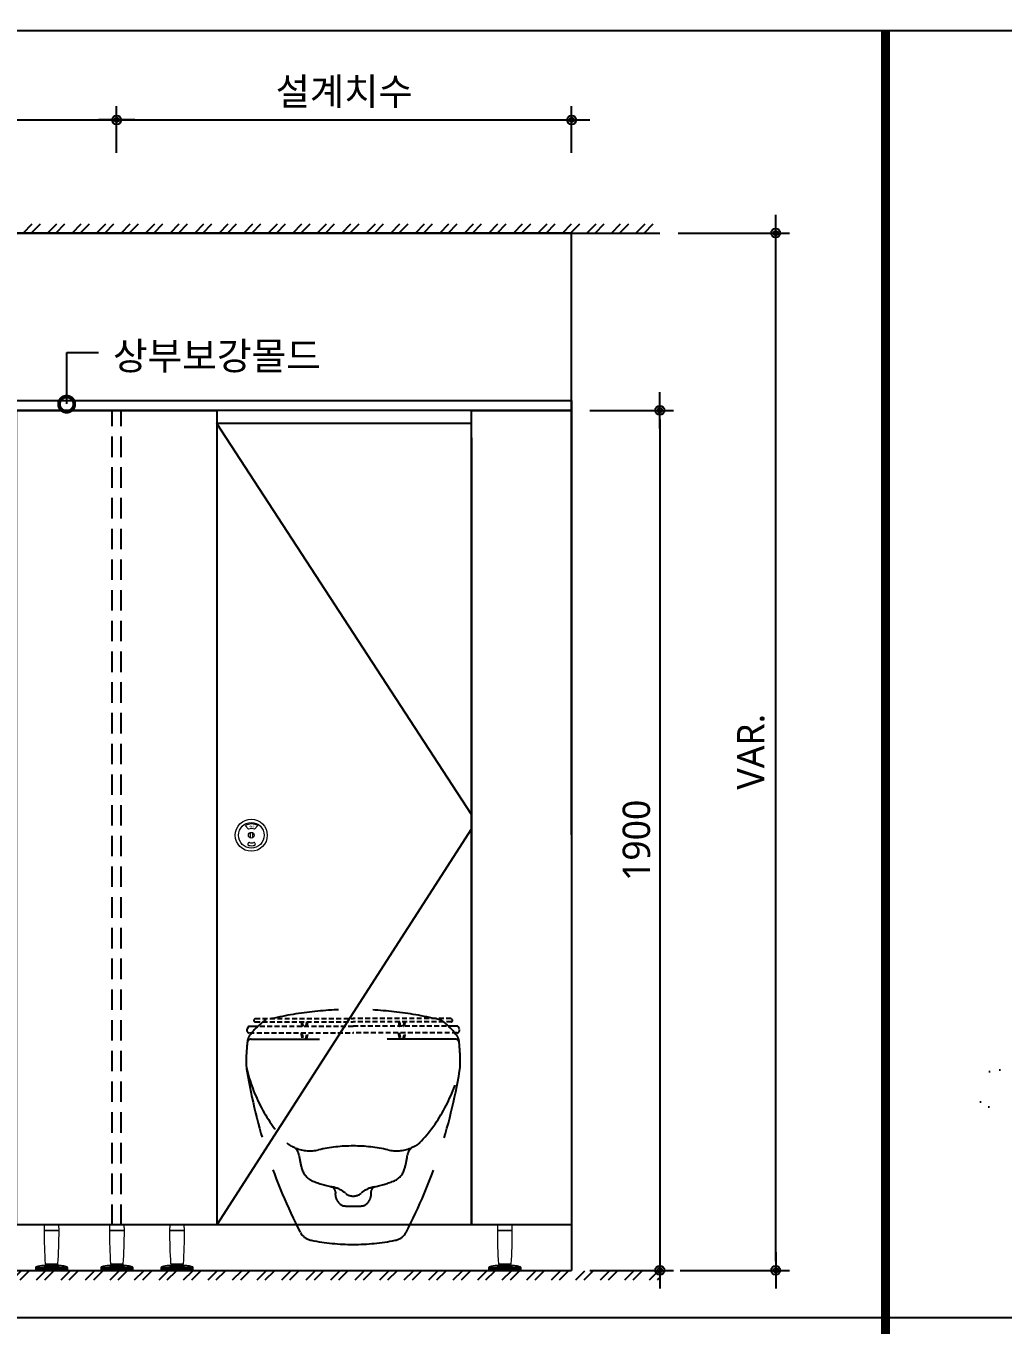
# Model space of a CAD drawing. Extents: x -256 to 8104, y -176 to 5714.
# Drawn here: x 3621 to 4694, y 4116 to 5543 of the extents above; entities that cross this region are included whole.
import ezdxf
from ezdxf.enums import TextEntityAlignment as Align

# ---------------------------------------------------------------- set-up
doc = ezdxf.new("R2010")
doc.units = 0
doc.header["$LTSCALE"] = 30
doc.linetypes.add('HIDDEN', pattern=[0.375, 0.25, -0.125])
doc.layers.get('0').update_dxf_attribs({"linetype": 'CONTINUOUS'})
doc.layers.get('DEFPOINTS').update_dxf_attribs({"linetype": 'CONTINUOUS'})
for name, color, linetype in [('DIM', 7, 'CONTINUOUS'), ('FIN', 5, 'CONTINUOUS'), ('HAT', 8, 'CONTINUOUS'), ('HID', 9, 'HIDDEN'), ('문자', 3, 'CONTINUOUS'), ('부자재', 4, 'CONTINUOUS'), ('잠금쇠(회전형)', 4, 'CONTINUOUS'), ('치수', 1, 'CONTINUOUS'), ('판넬', 2, 'CONTINUOUS'), ('해치', 8, 'CONTINUOUS')]:
    doc.layers.add(name, color=color, linetype=linetype)
doc.styles.add('HDW', font='gulim.ttc')
doc.styles.add('돋움', font='malgun.ttf')
doc.dimstyles.new('10', dxfattribs={"dimscale": 10, "dimtxt": 3, "dimasz": 1, "dimexe": 1.5, "dimexo": 2, "dimgap": 1, "dimtad": 1, "dimdec": 0, "dimlunit": 6, "dimtxsty": '돋움', "dimblk": 'DIMDOT', "dimcen": -1, "dimdle": 1.5, "dimclrt": 3, "dimazin": 3, "dimtfac": 1, "dimtdec": 0, "dimtix": 1, "dimtmove": 2, "dimatfit": 3, "dimldrblk": 'DIMDOT', "dimarcsym": 0})

# ---------------------------------------------------------------- blocks, each defined once
blk = doc.blocks.new('DIMDOT')
at = {"linetype": 'Continuous'}
blk.add_line((-2, 0), (2, 0), dxfattribs=at)
for radius in [0.5, 0.25]:
    blk.add_circle((0, 0), radius, dxfattribs=at)
blk = doc.blocks.new('*D369')
at = {"layer": 'DEFPOINTS', "color": 0}
for p in [(142193.7, 5653.9), (141693.7, 5597.6), (142193.7, 5597.6)]:
    blk.add_point(p, dxfattribs=at)
at = {"layer": 'DIM', "color": 0, "lineweight": -2, "ltscale": 10}
for p, q in [((141693.7, 5617.6), (141693.7, 5668.9)), ((142193.7, 5617.6), (142193.7, 5668.9)), ((141703.7, 5653.9), (142183.7, 5653.9))]:
    blk.add_line(p, q, dxfattribs=at)
at = {"layer": 'DIM', "color": 0, "lineweight": -2, "xscale": 10, "yscale": 10, "zscale": 10, "rotation": 180}
blk.add_blockref('DIMDOT', (141693.7, 5653.9), dxfattribs=at)
at = {"layer": 'DIM', "color": 0, "lineweight": -2, "xscale": 10, "yscale": 10, "zscale": 10}
blk.add_blockref('DIMDOT', (142193.7, 5653.9), dxfattribs=at)
at = {"layer": 'DIM', "color": 3, "insert": (141943.7, 5683.5), "char_height": 30, "attachment_point": 5, "style": '돋움'}
blk.add_mtext('설계치수', dxfattribs=at)
blk = doc.blocks.new('*D370')
at = {"layer": 'DEFPOINTS', "color": 0}
for p in [(142693.7, 5653.9), (142193.7, 5597.6), (142693.7, 5597.6)]:
    blk.add_point(p, dxfattribs=at)
at = {"layer": 'DIM', "color": 0, "lineweight": -2, "ltscale": 10}
for p, q in [((142193.7, 5617.6), (142193.7, 5668.9)), ((142693.7, 5617.6), (142693.7, 5668.9)), ((142203.7, 5653.9), (142683.7, 5653.9))]:
    blk.add_line(p, q, dxfattribs=at)
at = {"layer": 'DIM', "color": 0, "lineweight": -2, "xscale": 10, "yscale": 10, "zscale": 10, "rotation": 180}
blk.add_blockref('DIMDOT', (142193.7, 5653.9), dxfattribs=at)
at = {"layer": 'DIM', "color": 0, "lineweight": -2, "xscale": 10, "yscale": 10, "zscale": 10}
blk.add_blockref('DIMDOT', (142693.7, 5653.9), dxfattribs=at)
at = {"layer": 'DIM', "color": 3, "insert": (142443.7, 5683.5), "char_height": 30, "attachment_point": 5, "style": '돋움'}
blk.add_mtext('설계치수', dxfattribs=at)
blk = doc.blocks.new('*D371')
at = {"layer": 'DEFPOINTS', "color": 0}
for p in [(142693.7, 5334.7), (142693.7, 4389.7), (142790.6, 4389.7)]:
    blk.add_point(p, dxfattribs=at)
at = {"layer": 'DIM', "color": 0, "lineweight": -2, "ltscale": 10}
for p, q in [((142713.7, 5334.7), (142805.6, 5334.7)), ((142790.6, 5324.7), (142790.6, 4399.7)), ((142713.7, 4389.7), (142805.6, 4389.7))]:
    blk.add_line(p, q, dxfattribs=at)
at = {"layer": 'DIM', "color": 0, "lineweight": -2, "xscale": 10, "yscale": 10, "zscale": 10}
for p, rotation in [((142790.6, 5334.7), 90), ((142790.6, 4389.7), 270)]:
    blk.add_blockref('DIMDOT', p, dxfattribs=dict(at, rotation=rotation))
at = {"layer": 'DIM', "color": 3, "insert": (142765, 4862.2), "char_height": 30, "attachment_point": 5, "rotation": 90, "style": '돋움'}
blk.add_mtext('1900', dxfattribs=at)
blk = doc.blocks.new('A$C460A2A32')
at = {"color": 0}
for p, q in [((2.8, 20), (0.5, 16)), ((2.8, 20), (8.6, 20)), ((8.6, 20), (162.3, 20)), ((12.8, 32), (11.2, 30.4)), ((12.6, 27), (162.3, 27)), ((12.8, 32), (162.3, 32)), ((311.8, 32), (162.3, 32)), ((312, 27), (162.3, 27)), ((316, 20), (162.3, 20)), ((311.8, 32), (313.4, 30.4)), ((321.8, 20), (316, 20)), ((321.8, 20), (324.1, 16)), ((3.9, 10), (162.3, 10)), ((320.7, 10), (162.3, 10))]:
    blk.add_line(p, q, dxfattribs=at)
for centre, radius, start, end in [((12.6, 29), 2, 135, 270), ((108.9, 28.2), 26, 182.6717, 198.4118), ((107.4, 28.2), 23, 183.0205, 200.9186), ((68.6, 28.2), 23, 339.0814, 356.9795), ((67.1, 28.2), 26, 341.5882, 357.3283), ((257.5, 28.2), 26, 182.6717, 198.4118), ((256, 28.2), 23, 183.0205, 200.9186), ((217.2, 28.2), 23, 339.0814, 356.9795), ((215.7, 28.2), 26, 341.5882, 357.3283), ((312, 29), 2, 270, 45), ((3.9, 14), 4, 150.0107, 270), ((108.9, 10), 26, 180, 202.6199), ((107.4, 10), 23, 180, 205.7715), ((68.6, 10), 23, 334.2285, 0), ((67.1, 10), 26, 337.3801, 0), ((257.5, 10), 26, 180, 202.6199), ((256, 10), 23, 180, 205.7715), ((217.2, 10), 23, 334.2285, 0), ((215.7, 10), 26, 337.3801, 0), ((320.7, 14), 4, 270, 29.9893)]:
    blk.add_arc(centre, radius, start, end, dxfattribs=at)
blk = doc.blocks.new('*D388')
at = {"layer": 'DEFPOINTS', "color": 0}
for p in [(142790.6, 5529.5), (142918, 5529.5), (142793.1, 4389.7)]:
    blk.add_point(p, dxfattribs=at)
at = {"layer": 'DIM', "color": 0, "lineweight": -2, "ltscale": 10}
for p, q in [((142810.6, 5529.5), (142933, 5529.5)), ((142918, 4399.7), (142918, 5519.5)), ((142813.1, 4389.7), (142933, 4389.7))]:
    blk.add_line(p, q, dxfattribs=at)
at = {"layer": 'DIM', "color": 0, "lineweight": -2, "xscale": 10, "yscale": 10, "zscale": 10}
for p, rotation in [((142918, 5529.5), 90), ((142918, 4389.7), 270)]:
    blk.add_blockref('DIMDOT', p, dxfattribs=dict(at, rotation=rotation))
at = {"layer": 'DIM', "color": 3, "insert": (142890.7, 4959.6), "char_height": 30, "attachment_point": 5, "rotation": 90, "style": '돋움'}
blk.add_mtext('VAR.', dxfattribs=at)
blk = doc.blocks.new('_DOTSMALL')
at = {"color": 0, "linetype": 'ByBlock', "const_width": 0.5}
blk.add_lwpolyline([(-0.0625, 0, 1), (0.0625, 0, 1)], format="xyb", close=True, dxfattribs=at)
blk = doc.blocks.new('A$C63EC304E')
at = {"layer": '치수', "color": 1, "xscale": 2.5, "yscale": 2.5, "zscale": 2.5, "rotation": 234.3098741996962}
blk.add_blockref('_DOTSMALL', (0.31, 0.31), dxfattribs=at)
blk = doc.blocks.new('A$C2BC9653E')
at = {"layer": '치수', "xscale": 0.3333333333333333, "yscale": 0.3333333333333333, "zscale": 0.3333333333333333}
blk.add_blockref('A$C63EC304E', (0, 0), dxfattribs=at)
blk = doc.blocks.new('A$C7FC71301')
at = {"layer": '치수', "rotation": 180}
blk.add_blockref('A$C2BC9653E', (0.208, 0.208), dxfattribs=at)
blk = doc.blocks.new('A$C4A20372B')
at = {"layer": '치수'}
blk.add_blockref('A$C7FC71301', (0, 0), dxfattribs=at)
blk = doc.blocks.new('A$C566469F5')
at = {"layer": '치수'}
blk.add_blockref('A$C4A20372B', (0, 0), dxfattribs=at)
blk = doc.blocks.new('A$C7E317CD4')
at = {"layer": '해치', "xscale": 2, "yscale": 2, "zscale": 2}
blk.add_blockref('A$C566469F5', (0, 0), dxfattribs=at)
blk = doc.blocks.new('A$C601D7F27')
at = {"layer": '치수'}
blk.add_blockref('A$C7E317CD4', (0, 0), dxfattribs=at)
blk = doc.blocks.new('A$C38802C08')
at = {"layer": '치수'}
blk.add_blockref('A$C601D7F27', (0, 0), dxfattribs=at)
blk = doc.blocks.new('BASIC_14', base_point=(138473.5, 213.7))
at = {"layer": 'HAT'}
h = blk.add_hatch(dxfattribs=at)
h.set_pattern_fill('ANSI32', color=256, scale=2, style=0)
h.set_pattern_definition([(45, (129857.61, -103.52), (-13.470384, 13.470384), []), (45, (129866.59, -103.52), (-13.470384, 13.470384), [])])
h.paths.add_polyline_path([(141097, 5539.5), (142790.6, 5539.5), (142790.6, 5529.5), (141097, 5529.5)])
h = blk.add_hatch(dxfattribs=at)
h.set_pattern_fill('ANSI32', color=256, scale=2, style=0)
h.set_pattern_definition([(45, (129857.61, 78.46), (-13.470384, 13.470384), []), (45, (129866.59, 78.46), (-13.470384, 13.470384), [])])
h.paths.add_polyline_path([(141097, 4379.2), (142790.6, 4379.2), (142790.6, 4389.2), (141097, 4389.2)])
at = {"layer": '해치'}
h = blk.add_hatch(dxfattribs=at)
h.set_pattern_fill('AR-CONC', color=256, style=0)
h.set_pattern_definition([(50, (141713, 3114.46), (182.185, -15.939), [19.05, -209.55]), (355, (141713, 3114.46), (-35.243, 191.057), [15.24, -167.64]), (100.451, (141728.19, 3113.14), (146.943, 175.117), [16.19, -178.09]), (46.184, (141713, 3165.26), (271.079, -42.042), [28.575, -314.325]), (96.636, (141735.6, 3161.76), (237.404, 247.426), [24.285, -267.135]), (351.184, (141713, 3165.26), (237.405, 247.425), [22.86, -251.46]), (21, (141738.4, 3152.56), (151.615, -102.2655), [19.05, -209.55]), (326, (141738.4, 3152.56), (61.802, 184.188), [15.24, -167.64]), (71.4514, (141751.04, 3144.04), (213.416, 81.923), [16.19, -178.09]), (37.5, (141713.007, 3114.464), (3.0886, 84.555), [0, -165.608, 0, -170.18, 0, -168.275]), (7.5, (141713.01, 3114.46), (66.8197, 100.1806), [0, -97.028, 0, -161.798, 0, -64.135]), (327.5, (141656.365, 3114.464), (135.5906, -5.7287), [0, -63.5, 0, -198.12, 0, -262.89]), (317.5, (141630.96, 3114.46), (148.129, 25.4265), [0, -82.55, 0, -131.572, 0, -186.69])])
h.paths.add_polyline_path([(144192.6, 4548.2), (144192.6, 4651.2), (143142.4, 4651.2), (143142.4, 4548.2)])
at = {"color": 2}
blk.add_line((141097, 5529.5), (142790.6, 5529.5), dxfattribs=at)
for p, q in [((142693.7, 4868.3), (142693.7, 5529.5)), ((142693.7, 4854.6), (142693.7, 4389.7)), ((141193.7, 4389.7), (142693.7, 4389.7))]:
    blk.add_line(p, q)
at = {"color": 8}
blk.add_line((140992.3, 4337.9), (144340.1, 4337.9), dxfattribs=at)
at = {"color": 8, "const_width": 10}
blk.add_lwpolyline([(143038.6, 2983), (143038.6, 5752.1)], dxfattribs=at)
at = {"color": 2}
for points in [[(138472.8, 5752.1), (145725.1, 5752.1), (145725.1, 213.8), (138472.8, 213.8)], [(138472.8, 5752.1), (145725.1, 5752.1), (145725.1, 213.8), (138472.8, 213.8)], [(138472.8, 5752.1), (146454.7, 5752.1), (146454.7, 213.8), (138472.8, 213.8)], [(141193.7, 5345.7), (142693.7, 5345.7), (142693.7, 5334.7), (141193.7, 5334.7)]]:
    blk.add_lwpolyline(points, close=True, dxfattribs=at)
at = {"layer": 'FIN', "color": 4, "linetype": 'Continuous', "lineweight": 15}
for p, q in [((142114.2, 4439.7), (142130.2, 4439.7)), ((142186, 4439.7), (142202, 4439.7)), ((142252.1, 4439.7), (142268.1, 4439.7)), ((142612.3, 4439.7), (142628.3, 4439.7)), ((142114.2, 4439.4), (142114.2, 4439.4)), ((142114.3, 4433.6), (142130.1, 4433.6)), ((142130.4, 4433.8), (142130.3, 4439.4)), ((142186, 4439.4), (142186, 4439.4)), ((142186.1, 4433.6), (142201.9, 4433.6)), ((142202.2, 4433.8), (142202.1, 4439.4)), ((142252.1, 4439.4), (142252.1, 4439.4)), ((142252.2, 4433.6), (142268, 4433.6)), ((142268.3, 4433.8), (142268.1, 4439.4)), ((142612.3, 4439.4), (142612.3, 4439.4)), ((142612.4, 4433.6), (142628.2, 4433.6)), ((142628.5, 4433.8), (142628.3, 4439.4)), ((142115.2, 4396.8), (142115.8, 4396.2)), ((142128.6, 4396.2), (142129.3, 4396.8)), ((142187, 4396.8), (142187.6, 4396.2)), ((142200.4, 4396.2), (142201.1, 4396.8)), ((142253.1, 4396.8), (142253.7, 4396.2)), ((142266.5, 4396.2), (142267.1, 4396.8)), ((142613.3, 4396.8), (142613.9, 4396.2)), ((142626.7, 4396.2), (142627.3, 4396.8)), ((142105, 4393.6), (142104.4, 4392.4)), ((142104.4, 4392.4), (142104.4, 4391.1)), ((142104.4, 4391.1), (142104.4, 4389.7)), ((142104.4, 4389.7), (142140, 4389.7)), ((142128.6, 4396.2), (142115.8, 4396.2)), ((142116.7, 4395.9), (142116.1, 4395.2)), ((142128.4, 4395.2), (142116.1, 4395.2)), ((142116.7, 4396.2), (142116.7, 4395.9)), ((142116.7, 4395.9), (142127.8, 4395.9)), ((142127.8, 4395.9), (142127.8, 4396.2)), ((142128.4, 4395.2), (142127.8, 4395.9)), ((142140, 4392.4), (142139.5, 4393.6)), ((142140, 4391.1), (142140, 4392.4)), ((142140, 4389.7), (142140, 4391.1)), ((142176.8, 4393.6), (142176.2, 4392.4)), ((142176.2, 4392.4), (142176.2, 4391.1)), ((142176.2, 4391.1), (142176.2, 4389.7)), ((142176.2, 4389.7), (142211.8, 4389.7)), ((142200.4, 4396.2), (142187.6, 4396.2)), ((142188.5, 4395.9), (142187.9, 4395.2)), ((142200.2, 4395.2), (142187.9, 4395.2)), ((142188.5, 4396.2), (142188.5, 4395.9)), ((142188.5, 4395.9), (142199.6, 4395.9)), ((142199.6, 4395.9), (142199.6, 4396.2)), ((142200.2, 4395.2), (142199.6, 4395.9)), ((142211.8, 4392.4), (142211.3, 4393.6)), ((142211.8, 4391.1), (142211.8, 4392.4)), ((142211.8, 4389.7), (142211.8, 4391.1)), ((142242.9, 4393.6), (142242.3, 4392.4)), ((142242.3, 4392.4), (142242.3, 4391.1)), ((142242.3, 4391.1), (142242.3, 4389.7)), ((142242.3, 4389.7), (142277.9, 4389.7)), ((142266.5, 4396.2), (142253.7, 4396.2)), ((142254.6, 4395.9), (142254, 4395.2)), ((142266.2, 4395.2), (142254, 4395.2)), ((142254.6, 4396.2), (142254.6, 4395.9)), ((142254.6, 4395.9), (142265.7, 4395.9)), ((142265.7, 4395.9), (142265.7, 4396.2)), ((142266.2, 4395.2), (142265.7, 4395.9)), ((142277.9, 4392.4), (142277.4, 4393.6)), ((142277.9, 4391.1), (142277.9, 4392.4)), ((142277.9, 4389.7), (142277.9, 4391.1)), ((142603, 4393.6), (142602.5, 4392.4)), ((142602.5, 4392.4), (142602.5, 4391.1)), ((142602.5, 4391.1), (142602.5, 4389.7)), ((142602.5, 4389.7), (142638.1, 4389.7)), ((142626.7, 4396.2), (142613.9, 4396.2)), ((142614.7, 4395.9), (142614.2, 4395.2)), ((142626.4, 4395.2), (142614.2, 4395.2)), ((142614.7, 4396.2), (142614.7, 4395.9)), ((142614.7, 4395.9), (142625.8, 4395.9)), ((142625.8, 4395.9), (142625.8, 4396.2)), ((142626.4, 4395.2), (142625.8, 4395.9)), ((142638.1, 4392.4), (142637.6, 4393.6)), ((142638.1, 4391.1), (142638.1, 4392.4)), ((142638.1, 4389.7), (142638.1, 4391.1))]:
    blk.add_line(p, q, dxfattribs=at)
at = {"layer": 'FIN', "linetype": 'Continuous', "lineweight": 15}
for p, q in [((142114, 4433.8), (142130.4, 4433.8)), ((142130.4, 4433.3), (142114, 4433.3)), ((142185.8, 4433.8), (142202.2, 4433.8)), ((142202.2, 4433.3), (142185.8, 4433.3)), ((142251.9, 4433.8), (142268.3, 4433.8)), ((142268.3, 4433.3), (142251.9, 4433.3)), ((142612.1, 4433.8), (142628.5, 4433.8)), ((142628.5, 4433.3), (142612.1, 4433.3)), ((142115.2, 4396.8), (142129.3, 4396.8)), ((142187, 4396.8), (142201.1, 4396.8)), ((142253.1, 4396.8), (142267.1, 4396.8)), ((142613.3, 4396.8), (142627.3, 4396.8)), ((142140, 4392.4), (142104.4, 4392.4)), ((142140, 4391.1), (142104.4, 4391.1)), ((142104.4, 4391.1), (142140, 4391.1)), ((142105, 4393.6), (142139.5, 4393.6)), ((142105.9, 4389.6), (142105.9, 4389.7)), ((142105.9, 4389.6), (142105.9, 4389.7)), ((142107.1, 4389.6), (142105.9, 4389.6)), ((142105.9, 4389.6), (142105.9, 4389.6)), ((142107.1, 4389.6), (142107.1, 4389.7)), ((142107.1, 4389.6), (142107.1, 4389.7)), ((142107.1, 4389.6), (142107.1, 4389.6)), ((142130.8, 4395.1), (142113.7, 4395.1)), ((142113.9, 4395.1), (142130.5, 4395.1)), ((142124.3, 4389.6), (142124.3, 4389.7)), ((142124.9, 4389.6), (142124.3, 4389.6)), ((142124.9, 4389.6), (142124.9, 4389.7)), ((142125.7, 4389.6), (142125.7, 4389.7)), ((142125.7, 4389.6), (142125.7, 4389.7)), ((142125.7, 4389.6), (142125.7, 4389.7)), ((142125.8, 4389.6), (142125.8, 4389.7)), ((142126, 4389.6), (142125.8, 4389.6)), ((142126, 4389.6), (142126, 4389.7)), ((142126.1, 4389.6), (142126, 4389.6)), ((142126.1, 4389.6), (142126.1, 4389.7)), ((142126.2, 4389.6), (142126.1, 4389.6)), ((142126.2, 4389.6), (142126.2, 4389.7)), ((142126.2, 4389.6), (142126.2, 4389.7)), ((142126.2, 4389.6), (142126.2, 4389.7)), ((142126.2, 4389.6), (142126.2, 4389.6)), ((142126.2, 4389.6), (142126.2, 4389.6)), ((142126.4, 4389.6), (142126.4, 4389.7)), ((142126.6, 4389.6), (142126.6, 4389.7)), ((142126.6, 4389.6), (142126.6, 4389.7)), ((142126.7, 4389.6), (142126.6, 4389.6)), ((142126.7, 4389.6), (142126.7, 4389.7)), ((142126.8, 4389.6), (142126.7, 4389.6)), ((142126.8, 4389.6), (142126.8, 4389.7)), ((142126.8, 4389.6), (142126.8, 4389.7)), ((142126.8, 4389.6), (142126.8, 4389.6)), ((142137.1, 4389.6), (142137.1, 4389.7)), ((142137.3, 4389.6), (142137.3, 4389.7)), ((142137.7, 4389.6), (142137.7, 4389.7)), ((142138.2, 4389.6), (142138.2, 4389.7)), ((142138.4, 4389.6), (142138.4, 4389.7)), ((142211.8, 4392.4), (142176.2, 4392.4)), ((142211.8, 4391.1), (142176.2, 4391.1)), ((142176.2, 4391.1), (142211.8, 4391.1)), ((142176.8, 4393.6), (142211.3, 4393.6)), ((142177.7, 4389.6), (142177.7, 4389.7)), ((142177.7, 4389.6), (142177.7, 4389.7)), ((142178.9, 4389.6), (142177.7, 4389.6)), ((142177.7, 4389.6), (142177.7, 4389.6)), ((142178.9, 4389.6), (142178.9, 4389.7)), ((142178.9, 4389.6), (142178.9, 4389.7)), ((142178.9, 4389.6), (142178.9, 4389.6)), ((142202.5, 4395.1), (142185.5, 4395.1)), ((142185.7, 4395.1), (142202.3, 4395.1)), ((142196.1, 4389.6), (142196.1, 4389.7)), ((142196.6, 4389.6), (142196.1, 4389.6)), ((142196.6, 4389.6), (142196.6, 4389.7)), ((142197.5, 4389.6), (142197.5, 4389.7)), ((142197.5, 4389.6), (142197.5, 4389.7)), ((142197.5, 4389.6), (142197.5, 4389.7)), ((142197.6, 4389.6), (142197.6, 4389.7)), ((142197.8, 4389.6), (142197.6, 4389.6)), ((142197.8, 4389.6), (142197.8, 4389.7)), ((142197.9, 4389.6), (142197.8, 4389.6)), ((142197.9, 4389.6), (142197.9, 4389.7)), ((142198, 4389.6), (142197.9, 4389.6)), ((142198, 4389.6), (142198, 4389.7)), ((142198, 4389.6), (142198, 4389.7)), ((142198, 4389.6), (142198, 4389.7)), ((142198, 4389.6), (142198, 4389.6)), ((142198, 4389.6), (142198, 4389.6)), ((142198.2, 4389.6), (142198.2, 4389.7)), ((142198.4, 4389.6), (142198.4, 4389.7)), ((142198.4, 4389.6), (142198.4, 4389.7)), ((142198.5, 4389.6), (142198.4, 4389.6)), ((142198.5, 4389.6), (142198.5, 4389.7)), ((142198.6, 4389.6), (142198.5, 4389.6)), ((142198.6, 4389.6), (142198.6, 4389.7)), ((142198.6, 4389.6), (142198.6, 4389.7)), ((142198.6, 4389.6), (142198.6, 4389.6)), ((142208.9, 4389.6), (142208.9, 4389.7)), ((142209.1, 4389.6), (142209.1, 4389.7)), ((142209.5, 4389.6), (142209.5, 4389.7)), ((142210, 4389.6), (142210, 4389.7)), ((142210.2, 4389.6), (142210.2, 4389.7)), ((142277.9, 4392.4), (142242.3, 4392.4)), ((142277.9, 4391.1), (142242.3, 4391.1)), ((142242.3, 4391.1), (142277.9, 4391.1)), ((142242.9, 4393.6), (142277.4, 4393.6)), ((142243.7, 4389.6), (142243.7, 4389.7)), ((142243.8, 4389.6), (142243.7, 4389.6)), ((142243.8, 4389.6), (142243.8, 4389.7)), ((142245, 4389.6), (142243.8, 4389.6)), ((142245, 4389.6), (142245, 4389.7)), ((142245, 4389.6), (142245, 4389.7)), ((142245, 4389.6), (142245, 4389.6)), ((142268.6, 4395.1), (142251.6, 4395.1)), ((142251.8, 4395.1), (142268.4, 4395.1)), ((142262.2, 4389.6), (142262.2, 4389.7)), ((142262.7, 4389.6), (142262.2, 4389.6)), ((142262.7, 4389.6), (142262.7, 4389.7)), ((142263.5, 4389.6), (142263.5, 4389.7)), ((142263.6, 4389.6), (142263.6, 4389.7)), ((142263.6, 4389.6), (142263.6, 4389.7)), ((142263.6, 4389.6), (142263.6, 4389.7)), ((142263.9, 4389.6), (142263.6, 4389.6)), ((142263.9, 4389.6), (142263.9, 4389.7)), ((142264, 4389.6), (142263.9, 4389.6)), ((142264, 4389.6), (142264, 4389.7)), ((142264.1, 4389.6), (142264, 4389.6)), ((142264.1, 4389.6), (142264.1, 4389.7)), ((142264.1, 4389.6), (142264.1, 4389.7)), ((142264.1, 4389.6), (142264.1, 4389.7)), ((142264.1, 4389.6), (142264.1, 4389.6)), ((142264.1, 4389.6), (142264.1, 4389.6)), ((142264.3, 4389.6), (142264.3, 4389.7)), ((142264.5, 4389.6), (142264.5, 4389.7)), ((142264.5, 4389.6), (142264.5, 4389.7)), ((142264.6, 4389.6), (142264.5, 4389.6)), ((142264.6, 4389.6), (142264.6, 4389.7)), ((142264.6, 4389.6), (142264.6, 4389.7)), ((142264.6, 4389.6), (142264.6, 4389.6)), ((142264.7, 4389.6), (142264.6, 4389.6)), ((142264.7, 4389.6), (142264.7, 4389.7)), ((142275, 4389.6), (142275, 4389.7)), ((142275.2, 4389.6), (142275.2, 4389.7)), ((142275.6, 4389.6), (142275.6, 4389.7)), ((142276.1, 4389.6), (142276.1, 4389.7)), ((142276.3, 4389.6), (142276.3, 4389.7)), ((142638.1, 4392.4), (142602.5, 4392.4)), ((142638.1, 4391.1), (142602.5, 4391.1)), ((142602.5, 4391.1), (142638.1, 4391.1)), ((142603, 4393.6), (142637.6, 4393.6)), ((142603.9, 4389.6), (142603.9, 4389.7)), ((142603.9, 4389.6), (142603.9, 4389.7)), ((142605.2, 4389.6), (142603.9, 4389.6)), ((142603.9, 4389.6), (142603.9, 4389.6)), ((142605.2, 4389.6), (142605.2, 4389.7)), ((142605.2, 4389.6), (142605.2, 4389.7)), ((142605.2, 4389.6), (142605.2, 4389.6)), ((142628.8, 4395.1), (142611.8, 4395.1)), ((142612, 4395.1), (142628.6, 4395.1)), ((142622.3, 4389.6), (142622.3, 4389.7)), ((142622.9, 4389.6), (142622.3, 4389.6)), ((142622.9, 4389.6), (142622.9, 4389.7)), ((142623.7, 4389.6), (142623.7, 4389.7)), ((142623.8, 4389.6), (142623.8, 4389.7)), ((142623.8, 4389.6), (142623.8, 4389.7)), ((142623.8, 4389.6), (142623.8, 4389.7)), ((142624.1, 4389.6), (142623.8, 4389.6)), ((142624.1, 4389.6), (142624.1, 4389.7)), ((142624.2, 4389.6), (142624.1, 4389.6)), ((142624.2, 4389.6), (142624.2, 4389.7)), ((142624.3, 4389.6), (142624.2, 4389.6)), ((142624.3, 4389.6), (142624.3, 4389.7)), ((142624.3, 4389.6), (142624.3, 4389.7)), ((142624.3, 4389.6), (142624.3, 4389.7)), ((142624.3, 4389.6), (142624.3, 4389.6)), ((142624.3, 4389.6), (142624.3, 4389.6)), ((142624.5, 4389.6), (142624.5, 4389.7)), ((142624.7, 4389.6), (142624.7, 4389.7)), ((142624.7, 4389.6), (142624.7, 4389.7)), ((142624.8, 4389.6), (142624.7, 4389.6)), ((142624.8, 4389.6), (142624.8, 4389.7)), ((142624.8, 4389.6), (142624.8, 4389.7)), ((142624.8, 4389.6), (142624.8, 4389.6)), ((142624.9, 4389.6), (142624.8, 4389.6)), ((142624.9, 4389.6), (142624.9, 4389.7)), ((142635.2, 4389.6), (142635.2, 4389.7)), ((142635.4, 4389.6), (142635.4, 4389.7)), ((142635.8, 4389.6), (142635.8, 4389.7)), ((142636.3, 4389.6), (142636.3, 4389.7)), ((142636.5, 4389.6), (142636.5, 4389.7))]:
    blk.add_line(p, q, dxfattribs=at)
at = {"layer": 'FIN', "color": 4, "linetype": 'Continuous', "lineweight": 15}
for points in [[(142114.2, 4439.7, 0.124037), (142114.2, 4439.4, -0.001096), (142114.2, 4439.4), (142114.1, 4433.8)], [(142186, 4439.7, 0.124037), (142186, 4439.4, -0.001096), (142186, 4439.4), (142185.8, 4433.8)], [(142252.1, 4439.7, 0.124037), (142252.1, 4439.4, -0.001096), (142252.1, 4439.4), (142251.9, 4433.8)], [(142612.3, 4439.7, 0.124037), (142612.3, 4439.4, -0.001096), (142612.3, 4439.4), (142612.1, 4433.8)]]:
    blk.add_lwpolyline(points, format="xyb", dxfattribs=at)
at = {"layer": 'FIN', "color": 4, "linetype": 'Continuous', "lineweight": 15, "flags": 128}
for points in [[(142130.3, 4439.4, 0.118135), (142130.2, 4439.7, 0.118135)], [(142202.1, 4439.4, 0.118135), (142202, 4439.7, 0.118135)], [(142268.1, 4439.4, 0.118135), (142268.1, 4439.7, 0.118135)], [(142628.3, 4439.4, 0.118135), (142628.3, 4439.7, 0.118135)]]:
    blk.add_lwpolyline(points, format="xyb", dxfattribs=at)
at = {"layer": 'FIN', "color": 4, "linetype": 'Continuous', "lineweight": 15}
for centre, radius, start, end in [((142114.3, 4433.8), 0.292, 179.2415, 270), ((142114.3, 4433.3), 0.292, 90, 179.3579), ((142692.7, 4433), 578.7, 179.9718, 183.5859), ((141576.3, 4432.2), 554.1, 356.3354, 0.1097), ((142130.1, 4433.8), 0.292, 270, 0.7585), ((142130.1, 4433.3), 0.292, 0.6421, 90), ((142186.1, 4433.8), 0.292, 179.2415, 270), ((142186.1, 4433.3), 0.292, 90, 179.3579), ((142764.5, 4433), 578.7, 179.9718, 183.5859), ((141648.1, 4432.2), 554.1, 356.3354, 0.1097), ((142201.9, 4433.8), 0.292, 270, 0.7585), ((142201.9, 4433.3), 0.292, 0.6421, 90), ((142252.2, 4433.8), 0.292, 179.2415, 270), ((142252.2, 4433.3), 0.292, 90, 179.3579), ((142830.6, 4433), 578.7, 179.9718, 183.5859), ((141714.2, 4432.2), 554.1, 356.3354, 0.1097), ((142268, 4433.8), 0.292, 270, 0.7585), ((142268, 4433.3), 0.292, 0.6421, 90), ((142612.4, 4433.8), 0.292, 179.2415, 270), ((142612.4, 4433.3), 0.292, 90, 179.3579), ((143190.8, 4433), 578.7, 179.9718, 183.5859), ((142074.4, 4432.2), 554.1, 356.3354, 0.1097), ((142628.2, 4433.8), 0.292, 270, 0.7585), ((142628.2, 4433.3), 0.292, 0.6421, 90), ((142116.7, 4351.4), 43.8, 93.8991, 105.5006), ((142116.7, 4361.9), 33.3, 91.0115, 94.7479), ((142113.9, 4394.9), 0.175, 94.7479, 116.6788), ((142127.8, 4361.9), 33.3, 85.2521, 88.9885), ((142130.5, 4394.9), 0.175, 63.3212, 85.2521), ((142127.8, 4351.4), 43.8, 80.5831, 86.1009), ((142127.8, 4351.4), 43.8, 74.4994, 78.127), ((142188.5, 4351.4), 43.8, 93.8991, 105.5006), ((142185.7, 4394.9), 0.175, 94.7479, 116.6788), ((142188.5, 4361.9), 33.3, 91.0115, 94.7479), ((142199.6, 4361.9), 33.3, 85.2521, 88.9885), ((142202.3, 4394.9), 0.175, 63.3212, 85.2521), ((142199.6, 4351.4), 43.8, 80.5831, 86.1009), ((142199.6, 4351.4), 43.8, 74.4994, 78.127), ((142254.6, 4351.4), 43.8, 93.8991, 105.5006), ((142251.8, 4394.9), 0.175, 94.7479, 116.6788), ((142254.6, 4361.9), 33.3, 91.0115, 94.7479), ((142265.7, 4361.9), 33.3, 85.2521, 88.9885), ((142268.4, 4394.9), 0.175, 63.3212, 85.2521), ((142265.7, 4351.4), 43.8, 80.5831, 86.1009), ((142265.7, 4351.4), 43.8, 74.4994, 78.127), ((142614.7, 4351.4), 43.8, 93.8991, 105.5006), ((142612, 4394.9), 0.175, 94.7479, 116.6788), ((142614.7, 4361.9), 33.3, 91.0115, 94.7479), ((142625.8, 4361.9), 33.3, 85.2521, 88.9885), ((142628.6, 4394.9), 0.175, 63.3212, 85.2521), ((142625.8, 4351.4), 43.8, 80.5831, 86.1009), ((142625.8, 4351.4), 43.8, 74.4994, 78.127)]:
    blk.add_arc(centre, radius, start, end, dxfattribs=at)
at = {"layer": 'FIN', "linetype": 'Continuous', "lineweight": 15}
for points, knots in [([(142125.8, 4389.6), (142125.7, 4389.6), (142125.7, 4389.6), (142125.7, 4389.6), (142125.7, 4389.6)], [0, 0, 0, 0, 0.561741, 1, 1, 1, 1]), ([(142125.7, 4389.6), (142125.7, 4389.6), (142125.7, 4389.6), (142125.7, 4389.6), (142125.7, 4389.6)], [0, 0, 0, 0, 0.557964, 1, 1, 1, 1]), ([(142126.4, 4389.6), (142126.4, 4389.6), (142126.3, 4389.6), (142126.3, 4389.6), (142126.2, 4389.6)], [0, 0, 0, 0, 0.560188, 1, 1, 1, 1]), ([(142126.6, 4389.6), (142126.6, 4389.6), (142126.5, 4389.6), (142126.5, 4389.6), (142126.4, 4389.6)], [0, 0, 0, 0, 0.559958, 1, 1, 1, 1]), ([(142137.3, 4389.6), (142137.2, 4389.6), (142137.1, 4389.6), (142137.1, 4389.6), (142137.1, 4389.6)], [0, 0, 0, 0, 0.558554, 1, 1, 1, 1]), ([(142137.5, 4389.6), (142137.4, 4389.6), (142137.3, 4389.6), (142137.2, 4389.6), (142137.2, 4389.6)], [0, 0, 0, 0, 0.558511, 1, 1, 1, 1]), ([(142137.7, 4389.6), (142137.7, 4389.6), (142137.5, 4389.6), (142137.4, 4389.6), (142137.3, 4389.6)], [0, 0, 0, 0, 0.559859, 1, 1, 1, 1]), ([(142138.2, 4389.6), (142138.1, 4389.6), (142138, 4389.6), (142137.8, 4389.6), (142137.7, 4389.6)], [0, 0, 0, 0, 0.558977, 1, 1, 1, 1]), ([(142138.4, 4389.6), (142138.4, 4389.6), (142138.4, 4389.6), (142138.2, 4389.6), (142138.2, 4389.6)], [0, 0, 0, 0, 0.559094, 1, 1, 1, 1]), ([(142197.6, 4389.6), (142197.5, 4389.6), (142197.5, 4389.6), (142197.5, 4389.6), (142197.5, 4389.6)], [0, 0, 0, 0, 0.561741, 1, 1, 1, 1]), ([(142197.5, 4389.6), (142197.5, 4389.6), (142197.5, 4389.6), (142197.5, 4389.6), (142197.5, 4389.6)], [0, 0, 0, 0, 0.557964, 1, 1, 1, 1]), ([(142198.2, 4389.6), (142198.2, 4389.6), (142198.1, 4389.6), (142198.1, 4389.6), (142198, 4389.6)], [0, 0, 0, 0, 0.560188, 1, 1, 1, 1]), ([(142198.4, 4389.6), (142198.4, 4389.6), (142198.3, 4389.6), (142198.2, 4389.6), (142198.2, 4389.6)], [0, 0, 0, 0, 0.559958, 1, 1, 1, 1]), ([(142209.1, 4389.6), (142209, 4389.6), (142208.9, 4389.6), (142208.9, 4389.6), (142208.9, 4389.6)], [0, 0, 0, 0, 0.558554, 1, 1, 1, 1]), ([(142209.3, 4389.6), (142209.2, 4389.6), (142209.1, 4389.6), (142209, 4389.6), (142209, 4389.6)], [0, 0, 0, 0, 0.558511, 1, 1, 1, 1]), ([(142209.5, 4389.6), (142209.5, 4389.6), (142209.3, 4389.6), (142209.2, 4389.6), (142209.1, 4389.6)], [0, 0, 0, 0, 0.559859, 1, 1, 1, 1]), ([(142210, 4389.6), (142209.9, 4389.6), (142209.8, 4389.6), (142209.6, 4389.6), (142209.5, 4389.6)], [0, 0, 0, 0, 0.558977, 1, 1, 1, 1]), ([(142210.2, 4389.6), (142210.2, 4389.6), (142210.2, 4389.6), (142210, 4389.6), (142210, 4389.6)], [0, 0, 0, 0, 0.559094, 1, 1, 1, 1]), ([(142263.6, 4389.6), (142263.6, 4389.6), (142263.6, 4389.6), (142263.6, 4389.6), (142263.6, 4389.6)], [0, 0, 0, 0, 0.561741, 1, 1, 1, 1]), ([(142263.6, 4389.6), (142263.6, 4389.6), (142263.6, 4389.6), (142263.6, 4389.6), (142263.6, 4389.6)], [0, 0, 0, 0, 0.557964, 1, 1, 1, 1]), ([(142264.3, 4389.6), (142264.3, 4389.6), (142264.2, 4389.6), (142264.2, 4389.6), (142264.1, 4389.6)], [0, 0, 0, 0, 0.560188, 1, 1, 1, 1]), ([(142264.5, 4389.6), (142264.5, 4389.6), (142264.4, 4389.6), (142264.3, 4389.6), (142264.3, 4389.6)], [0, 0, 0, 0, 0.559958, 1, 1, 1, 1]), ([(142275.2, 4389.6), (142275.1, 4389.6), (142275, 4389.6), (142275, 4389.6), (142275, 4389.6)], [0, 0, 0, 0, 0.558554, 1, 1, 1, 1]), ([(142275.4, 4389.6), (142275.3, 4389.6), (142275.2, 4389.6), (142275.1, 4389.6), (142275.1, 4389.6)], [0, 0, 0, 0, 0.558511, 1, 1, 1, 1]), ([(142275.6, 4389.6), (142275.5, 4389.6), (142275.4, 4389.6), (142275.2, 4389.6), (142275.2, 4389.6)], [0, 0, 0, 0, 0.559859, 1, 1, 1, 1]), ([(142276.1, 4389.6), (142276, 4389.6), (142275.9, 4389.6), (142275.7, 4389.6), (142275.6, 4389.6)], [0, 0, 0, 0, 0.558977, 1, 1, 1, 1]), ([(142276.3, 4389.6), (142276.3, 4389.6), (142276.2, 4389.6), (142276.1, 4389.6), (142276.1, 4389.6)], [0, 0, 0, 0, 0.559094, 1, 1, 1, 1]), ([(142623.8, 4389.6), (142623.8, 4389.6), (142623.8, 4389.6), (142623.8, 4389.6), (142623.8, 4389.6)], [0, 0, 0, 0, 0.561741, 1, 1, 1, 1]), ([(142623.8, 4389.6), (142623.8, 4389.6), (142623.8, 4389.6), (142623.8, 4389.6), (142623.8, 4389.6)], [0, 0, 0, 0, 0.557964, 1, 1, 1, 1]), ([(142624.5, 4389.6), (142624.5, 4389.6), (142624.4, 4389.6), (142624.3, 4389.6), (142624.3, 4389.6)], [0, 0, 0, 0, 0.560188, 1, 1, 1, 1]), ([(142624.7, 4389.6), (142624.7, 4389.6), (142624.6, 4389.6), (142624.5, 4389.6), (142624.5, 4389.6)], [0, 0, 0, 0, 0.559958, 1, 1, 1, 1]), ([(142635.4, 4389.6), (142635.3, 4389.6), (142635.2, 4389.6), (142635.2, 4389.6), (142635.2, 4389.6)], [0, 0, 0, 0, 0.558554, 1, 1, 1, 1]), ([(142635.5, 4389.6), (142635.5, 4389.6), (142635.4, 4389.6), (142635.3, 4389.6), (142635.3, 4389.6)], [0, 0, 0, 0, 0.558511, 1, 1, 1, 1]), ([(142635.8, 4389.6), (142635.7, 4389.6), (142635.6, 4389.6), (142635.4, 4389.6), (142635.4, 4389.6)], [0, 0, 0, 0, 0.559859, 1, 1, 1, 1]), ([(142636.3, 4389.6), (142636.2, 4389.6), (142636.1, 4389.6), (142635.9, 4389.6), (142635.8, 4389.6)], [0, 0, 0, 0, 0.558977, 1, 1, 1, 1]), ([(142636.5, 4389.6), (142636.5, 4389.6), (142636.4, 4389.6), (142636.3, 4389.6), (142636.3, 4389.6)], [0, 0, 0, 0, 0.559094, 1, 1, 1, 1])]:
    blk.add_open_spline(points, degree=3, knots=knots, dxfattribs=at)
for points in [[(142125.7, 4389.6), (142125.7, 4389.6)], [(142197.5, 4389.6), (142197.5, 4389.6)], [(142263.6, 4389.6), (142263.6, 4389.6)], [(142623.8, 4389.6), (142623.8, 4389.6)]]:
    blk.add_open_spline(points, degree=1, dxfattribs=at)
at = {"layer": 'FIN', "color": 4, "linetype": 'Continuous', "lineweight": 15}
for points, knots in [([(142134.9, 4394.6), (142134.9, 4394.6), (142134.9, 4394.6), (142135, 4394.6), (142135, 4394.6), (142135, 4394.6)], [0, 0, 0, 0, 0.110152, 0.664814, 1, 1, 1, 1]), ([(142135, 4394.6), (142135, 4394.6), (142135.1, 4394.6), (142135.1, 4394.6), (142135.2, 4394.6), (142135.3, 4394.5), (142135.4, 4394.5), (142135.4, 4394.5)], [0, 0, 0, 0, 0.2159727, 0.4318558, 0.6498983, 0.8698049, 1, 1, 1, 1]), ([(142135.4, 4394.5), (142135.4, 4394.5), (142135.5, 4394.5), (142135.7, 4394.4), (142135.7, 4394.4)], [0, 0, 0, 0, 0.405872, 1, 1, 1, 1]), ([(142135.7, 4394.5), (142135.7, 4394.5), (142135.5, 4394.5), (142135.4, 4394.5), (142135.4, 4394.5)], [0, 0, 0, 0, 0.585266, 1, 1, 1, 1]), ([(142135.4, 4394.5), (142135.4, 4394.5), (142135.4, 4394.5), (142135.4, 4394.5), (142135.4, 4394.5)], [0, 0, 0, 0, 0.495973, 1, 1, 1, 1]), ([(142137.1, 4394.2), (142136.9, 4394.2), (142136.4, 4394.3), (142136, 4394.4), (142135.7, 4394.5)], [0, 0, 0, 0, 0.528575, 1, 1, 1, 1]), ([(142135.7, 4394.4), (142135.7, 4394.4), (142135.7, 4394.4), (142135.7, 4394.4), (142135.7, 4394.4)], [0, 0, 0, 0, 0.517301, 1, 1, 1, 1]), ([(142135.7, 4394.4), (142136, 4394.4), (142136.4, 4394.3), (142136.9, 4394.2), (142137.1, 4394.2)], [0, 0, 0, 0, 0.470682, 1, 1, 1, 1]), ([(142137.1, 4394.2), (142137.1, 4394.2), (142137.1, 4394.2), (142137.1, 4394.2), (142137.1, 4394.2)], [0, 0, 0, 0, 0.529757, 1, 1, 1, 1]), ([(142206.7, 4394.6), (142206.7, 4394.6), (142206.7, 4394.6), (142206.7, 4394.6), (142206.8, 4394.6), (142206.8, 4394.6)], [0, 0, 0, 0, 0.110152, 0.664814, 1, 1, 1, 1]), ([(142206.8, 4394.6), (142206.8, 4394.6), (142206.8, 4394.6), (142206.9, 4394.6), (142207, 4394.6), (142207.1, 4394.5), (142207.2, 4394.5), (142207.2, 4394.5)], [0, 0, 0, 0, 0.2159727, 0.4318558, 0.6498983, 0.8698049, 1, 1, 1, 1]), ([(142207.2, 4394.5), (142207.2, 4394.5), (142207.3, 4394.5), (142207.5, 4394.4), (142207.5, 4394.4)], [0, 0, 0, 0, 0.405872, 1, 1, 1, 1]), ([(142207.5, 4394.5), (142207.5, 4394.5), (142207.3, 4394.5), (142207.2, 4394.5), (142207.2, 4394.5)], [0, 0, 0, 0, 0.585266, 1, 1, 1, 1]), ([(142207.2, 4394.5), (142207.2, 4394.5), (142207.2, 4394.5), (142207.2, 4394.5), (142207.2, 4394.5)], [0, 0, 0, 0, 0.495973, 1, 1, 1, 1]), ([(142208.9, 4394.2), (142208.7, 4394.2), (142208.2, 4394.3), (142207.8, 4394.4), (142207.5, 4394.5)], [0, 0, 0, 0, 0.528575, 1, 1, 1, 1]), ([(142207.5, 4394.4), (142207.5, 4394.4), (142207.5, 4394.4), (142207.5, 4394.4), (142207.5, 4394.4)], [0, 0, 0, 0, 0.517301, 1, 1, 1, 1]), ([(142207.5, 4394.4), (142207.8, 4394.4), (142208.2, 4394.3), (142208.7, 4394.2), (142208.9, 4394.2)], [0, 0, 0, 0, 0.470682, 1, 1, 1, 1]), ([(142208.9, 4394.2), (142208.9, 4394.2), (142208.9, 4394.2), (142208.9, 4394.2), (142208.9, 4394.2)], [0, 0, 0, 0, 0.529757, 1, 1, 1, 1]), ([(142272.8, 4394.6), (142272.8, 4394.6), (142272.8, 4394.6), (142272.8, 4394.6), (142272.9, 4394.6), (142272.9, 4394.6)], [0, 0, 0, 0, 0.110152, 0.664814, 1, 1, 1, 1]), ([(142272.9, 4394.6), (142272.9, 4394.6), (142272.9, 4394.6), (142273, 4394.6), (142273.1, 4394.6), (142273.2, 4394.5), (142273.3, 4394.5), (142273.3, 4394.5)], [0, 0, 0, 0, 0.2159727, 0.4318558, 0.6498983, 0.8698049, 1, 1, 1, 1]), ([(142273.3, 4394.5), (142273.3, 4394.5), (142273.4, 4394.5), (142273.5, 4394.4), (142273.6, 4394.4)], [0, 0, 0, 0, 0.405872, 1, 1, 1, 1]), ([(142273.6, 4394.5), (142273.5, 4394.5), (142273.4, 4394.5), (142273.3, 4394.5), (142273.3, 4394.5)], [0, 0, 0, 0, 0.585266, 1, 1, 1, 1]), ([(142273.3, 4394.5), (142273.3, 4394.5), (142273.3, 4394.5), (142273.3, 4394.5), (142273.3, 4394.5)], [0, 0, 0, 0, 0.495973, 1, 1, 1, 1]), ([(142275, 4394.2), (142274.8, 4394.2), (142274.3, 4394.3), (142273.8, 4394.4), (142273.6, 4394.5)], [0, 0, 0, 0, 0.528575, 1, 1, 1, 1]), ([(142273.6, 4394.4), (142273.6, 4394.4), (142273.6, 4394.4), (142273.6, 4394.4), (142273.6, 4394.4)], [0, 0, 0, 0, 0.517301, 1, 1, 1, 1]), ([(142273.6, 4394.4), (142273.8, 4394.4), (142274.3, 4394.3), (142274.8, 4394.2), (142275, 4394.2)], [0, 0, 0, 0, 0.470682, 1, 1, 1, 1]), ([(142275, 4394.2), (142275, 4394.2), (142275, 4394.2), (142275, 4394.2), (142275, 4394.2)], [0, 0, 0, 0, 0.529757, 1, 1, 1, 1]), ([(142633, 4394.6), (142633, 4394.6), (142633, 4394.6), (142633, 4394.6), (142633.1, 4394.6), (142633.1, 4394.6)], [0, 0, 0, 0, 0.110152, 0.664814, 1, 1, 1, 1]), ([(142633.1, 4394.6), (142633.1, 4394.6), (142633.1, 4394.6), (142633.2, 4394.6), (142633.3, 4394.6), (142633.4, 4394.5), (142633.4, 4394.5), (142633.5, 4394.5)], [0, 0, 0, 0, 0.2159727, 0.4318558, 0.6498983, 0.8698049, 1, 1, 1, 1]), ([(142633.5, 4394.5), (142633.5, 4394.5), (142633.6, 4394.5), (142633.7, 4394.4), (142633.8, 4394.4)], [0, 0, 0, 0, 0.405872, 1, 1, 1, 1]), ([(142633.8, 4394.5), (142633.7, 4394.5), (142633.6, 4394.5), (142633.5, 4394.5), (142633.5, 4394.5)], [0, 0, 0, 0, 0.585266, 1, 1, 1, 1]), ([(142633.5, 4394.5), (142633.5, 4394.5), (142633.5, 4394.5), (142633.5, 4394.5), (142633.5, 4394.5)], [0, 0, 0, 0, 0.495973, 1, 1, 1, 1]), ([(142635.2, 4394.2), (142635, 4394.2), (142634.5, 4394.3), (142634, 4394.4), (142633.8, 4394.5)], [0, 0, 0, 0, 0.528575, 1, 1, 1, 1]), ([(142633.8, 4394.4), (142633.8, 4394.4), (142633.8, 4394.4), (142633.8, 4394.4), (142633.8, 4394.4)], [0, 0, 0, 0, 0.517301, 1, 1, 1, 1]), ([(142633.8, 4394.4), (142634, 4394.4), (142634.5, 4394.3), (142635, 4394.2), (142635.2, 4394.2)], [0, 0, 0, 0, 0.470682, 1, 1, 1, 1]), ([(142635.2, 4394.2), (142635.2, 4394.2), (142635.2, 4394.2), (142635.2, 4394.2), (142635.2, 4394.2)], [0, 0, 0, 0, 0.529757, 1, 1, 1, 1])]:
    blk.add_open_spline(points, degree=3, knots=knots, dxfattribs=at)
for points in [[(142135, 4394.6), (142135, 4394.6)], [(142135.4, 4394.5), (142135.8, 4394.5)], [(142135.7, 4394.5), (142135.8, 4394.5)], [(142206.8, 4394.6), (142206.7, 4394.6)], [(142207.2, 4394.5), (142207.5, 4394.5)], [(142207.5, 4394.5), (142207.6, 4394.5)], [(142272.9, 4394.6), (142272.8, 4394.6)], [(142273.3, 4394.5), (142273.6, 4394.5)], [(142273.6, 4394.5), (142273.6, 4394.5)], [(142633.1, 4394.6), (142633, 4394.6)], [(142633.5, 4394.5), (142633.8, 4394.5)], [(142633.8, 4394.5), (142633.8, 4394.5)]]:
    blk.add_open_spline(points, degree=1, dxfattribs=at)
at = {"layer": 'HID', "ltscale": 3}
for p, q in [((142188.7, 4439.7), (142188.7, 5334.7)), ((142198.7, 4439.7), (142198.7, 5334.7))]:
    blk.add_line(p, q, dxfattribs=at)
at = {"layer": 'HID', "ltscale": 10}
for p in [(142341.5, 4643.7), (142565.9, 4643.7)]:
    blk.add_line(p, (142453.7, 4643.7), dxfattribs=at)
for centre, radius, start, end in [((142453.7, 4273.3), 403.1, 76.2923, 103.7077), ((142411.3, 4593), 90, 128.0065, 143.1013), ((142359.6, 4659.2), 6, 103.9579, 128.0065), ((142547.8, 4659.2), 6, 51.9935, 76.0421), ((142496.1, 4593), 90, 36.8987, 51.9935), ((142516.1, 4619.3), 180, 172.4918, 181.055), ((142341.5, 4639.5), 4.2, 90, 173.3826), ((142346.6, 4641.6), 9, 143.1013, 172.4918), ((142565.9, 4639.5), 4.2, 6.6174, 90), ((142560.8, 4641.6), 9, 7.5082, 36.8987), ((142391.3, 4619.3), 180, 358.945, 7.5082), ((142378.1, 4616.7), 42, 181.055, 190.5892), ((142509, 4651.7), 177, 192.809, 223.5419), ((142398.4, 4651.7), 177, 316.4581, 347.191), ((142529.3, 4616.7), 42, 349.4108, 358.945), ((142931.1, 4706.9), 602.3, 189.3568, 207.2383), ((141976.3, 4706.9), 602.3, 332.7617, 350.6432), ((142406.3, 4563), 42, 232.3598, 243.5689), ((142382.2, 4514.7), 12, 6.9609, 63.5689), ((142453.7, 4355.4), 171, 90, 102.8609), ((142453.7, 4355.4), 171, 77.1391, 90), ((142525.1, 4514.7), 12, 116.4311, 173.0391), ((142501.1, 4563), 42, 296.4311, 307.6402), ((142406.3, 4563), 42, 248.0565, 282.8609), ((142484.6, 4527.1), 91.1, 186.9609, 196.5836), ((142501.1, 4563), 42, 257.1391, 291.9435), ((142422.8, 4527.1), 91.1, 343.4164, 353.0391), ((142417.4, 4507.1), 21, 196.5836, 247.6201), ((142490, 4507.1), 21, 292.3799, 343.4164), ((142453.7, 4595.3), 116.3, 247.6201, 258.9228), ((142453.7, 4595.3), 116.3, 281.0772, 292.3799), ((142428.2, 4475.7), 6, 0, 77.9673), ((142425.6, 4451.7), 30, 49.4621, 78.9228), ((142447.6, 4473.3), 13.6, 169.8446, 248.5821), ((142453.7, 4484.6), 13.3, 229.4621, 270), ((142453.7, 4484.6), 13.3, 270, 310.5379), ((142481.8, 4451.7), 30, 101.0772, 130.5379), ((142459.8, 4473.3), 13.6, 291.4179, 10.1554), ((142479.2, 4475.7), 6, 102.0327, 180), ((142453.7, 4631.2), 171, 266.2838, 270), ((142453.7, 4631.2), 171, 270, 273.7162), ((142411.1, 4440.4), 18, 210.6249, 258.7833), ((142496.3, 4440.4), 18, 281.2167, 329.3751), ((142453.7, 4655.2), 237, 258.7833, 270), ((142453.7, 4655.2), 237, 270, 281.2167)]:
    blk.add_arc(centre, radius, start, end, dxfattribs=at)
at = {"layer": '부자재', "color": 3}
blk.add_line((142693.7, 5529.5), (141193.7, 5529.5), dxfattribs=at)
blk.add_line((142693.7, 5529.5), (141193.7, 5529.5), dxfattribs=at)
at = {"layer": '잠금쇠(회전형)', "linetype": 'Continuous', "lineweight": 15}
for p, q in [((142335.1, 4878.4), (142338.7, 4874.4)), ((142340.3, 4870.7), (142340.3, 4864.9)), ((142343, 4870.6), (142343, 4864.9)), ((142348.8, 4878.4), (142345.2, 4874.4)), ((142338.4, 4859.2), (142338, 4858.1)), ((142345.5, 4859.2), (142345.9, 4858.1))]:
    blk.add_line(p, q, dxfattribs=at)
for radius in [17.6, 14.1, 3.21]:
    blk.add_circle((142341.7, 4867.8), radius, dxfattribs=at)
for centre, radius, start, end in [((142342, 4866.1), 14.1, 61.0478, 118.9522), ((142342, 4868.4), 6.81, 61.8696, 118.1304), ((142338.9, 4857.7), 0.98, 160.8571, 255.4685), ((142339.3, 4858.9), 0.98, 72.2332, 160.8571), ((142342, 4869.5), 13.2, 255.4685, 284.5315), ((142342, 4867.2), 7.75, 252.2332, 287.7668), ((142344.6, 4858.9), 0.98, 19.1429, 107.7668), ((142345, 4857.7), 0.98, 284.5315, 19.1429)]:
    blk.add_arc(centre, radius, start, end, dxfattribs=at)
at = {"layer": '치수'}
for p, q in [((142138.8, 5341.7), (142138.8, 5398.4)), ((142138.8, 5398.4), (142173.9, 5398.4)), ((142583.7, 4890.5), (142303.7, 5320.1)), ((142583.7, 4875), (142303.7, 4439.7))]:
    blk.add_line(p, q, dxfattribs=at)
at = {"layer": '판넬'}
for p, q in [((142583.7, 5320.1), (142303.7, 5320.1)), ((142303.7, 5304.7), (142303.7, 4439.7)), ((142583.7, 5304.7), (142583.7, 5292.3)), ((142583.7, 5292.3), (142583.7, 4482.8)), ((142583.7, 4482.8), (142583.7, 4439.7)), ((142583.7, 4439.7), (142303.7, 4439.7))]:
    blk.add_line(p, q, dxfattribs=at)
at = {"layer": '판넬', "color": 3}
for p, q in [((142303.7, 4439.7), (142083.7, 4439.7)), ((142693.7, 4439.7), (142583.7, 4439.7))]:
    blk.add_line(p, q, dxfattribs=at)
at = {"layer": '판넬', "color": 4}
blk.add_line((142303.7, 4439.7), (142203.7, 4439.7), dxfattribs=at)
at = {"layer": '판넬'}
for points in [[(142083.7, 5334.7), (142303.7, 5334.7), (142303.7, 4439.7), (142083.7, 4439.7)], [(142693.7, 4439.7), (142583.7, 4439.7), (142583.7, 5334.7), (142693.7, 5334.7)]]:
    blk.add_lwpolyline(points, close=True, dxfattribs=at)
at = {"layer": 'HID', "ltscale": 10, "xscale": 0.7200000000011642, "yscale": 0.7200000000011642, "zscale": 0.7200000000011642}
blk.add_blockref('A$C460A2A32', (142336.8, 4643.5), dxfattribs=at)
at = {"layer": '해치', "xscale": -20, "yscale": 20, "zscale": 20, "rotation": 180}
blk.add_blockref('A$C38802C08', (142134.6, 5345.7), dxfattribs=at)
at = {"layer": '문자', "style": '돋움'}
blk.add_text('상부보강몰드', height=30.34, dxfattribs=at).set_placement((142303.9, 5394.9), align=Align.MIDDLE)
at = {"layer": '잠금쇠(회전형)', "linetype": 'Continuous', "lineweight": 15, "style": 'HDW', "width": 0.659278}
blk.add_text('사용중', height=2.3, dxfattribs=at).set_placement((142338.8, 4876.3), (142345, 4876.3), align=Align.FIT)
at = {"layer": 'DIM', "ltscale": 10}
for base, p1, p2, picture, middle in [((142193.7, 5653.9), (141693.7, 5597.6), (142193.7, 5597.6), '*D369', (141943.7, 5683.5)), ((142693.7, 5653.9), (142193.7, 5597.6), (142693.7, 5597.6), '*D370', (142443.7, 5683.5))]:
    dim = blk.add_linear_dim(base=base, p1=p1, p2=p2, text='설계치수', dimstyle='10', override={"dimtxsty": '돋움'}, dxfattribs=at)
    dim.commit()
    dim.dimension.update_dxf_attribs({"geometry": picture, "text_midpoint": middle})
dim = blk.add_linear_dim(base=(142918, 5529.5), p1=(142793.1, 4389.7), p2=(142790.6, 5529.5), angle=90, text='VAR.', dimstyle='10', dxfattribs=at)
dim.commit()
dim.dimension.update_dxf_attribs({"geometry": '*D388', "text_midpoint": (142890.7, 4959.6), "dimtype": 160})
dim = blk.add_linear_dim(base=(142790.6, 4389.7), p1=(142693.7, 5334.7), p2=(142693.7, 4389.7), angle=90, text='1900', dimstyle='10', override={"dimtxt": 3, "dimtxsty": '돋움'}, dxfattribs=at)
dim.commit()
dim.dimension.update_dxf_attribs({"geometry": '*D371', "text_midpoint": (142765, 4862.2)})

msp = doc.modelspace()

# ---------------------------------------------------------------- block references
msp.add_blockref('BASIC_14', (0, 0))

doc.saveas('drawing.dxf')
